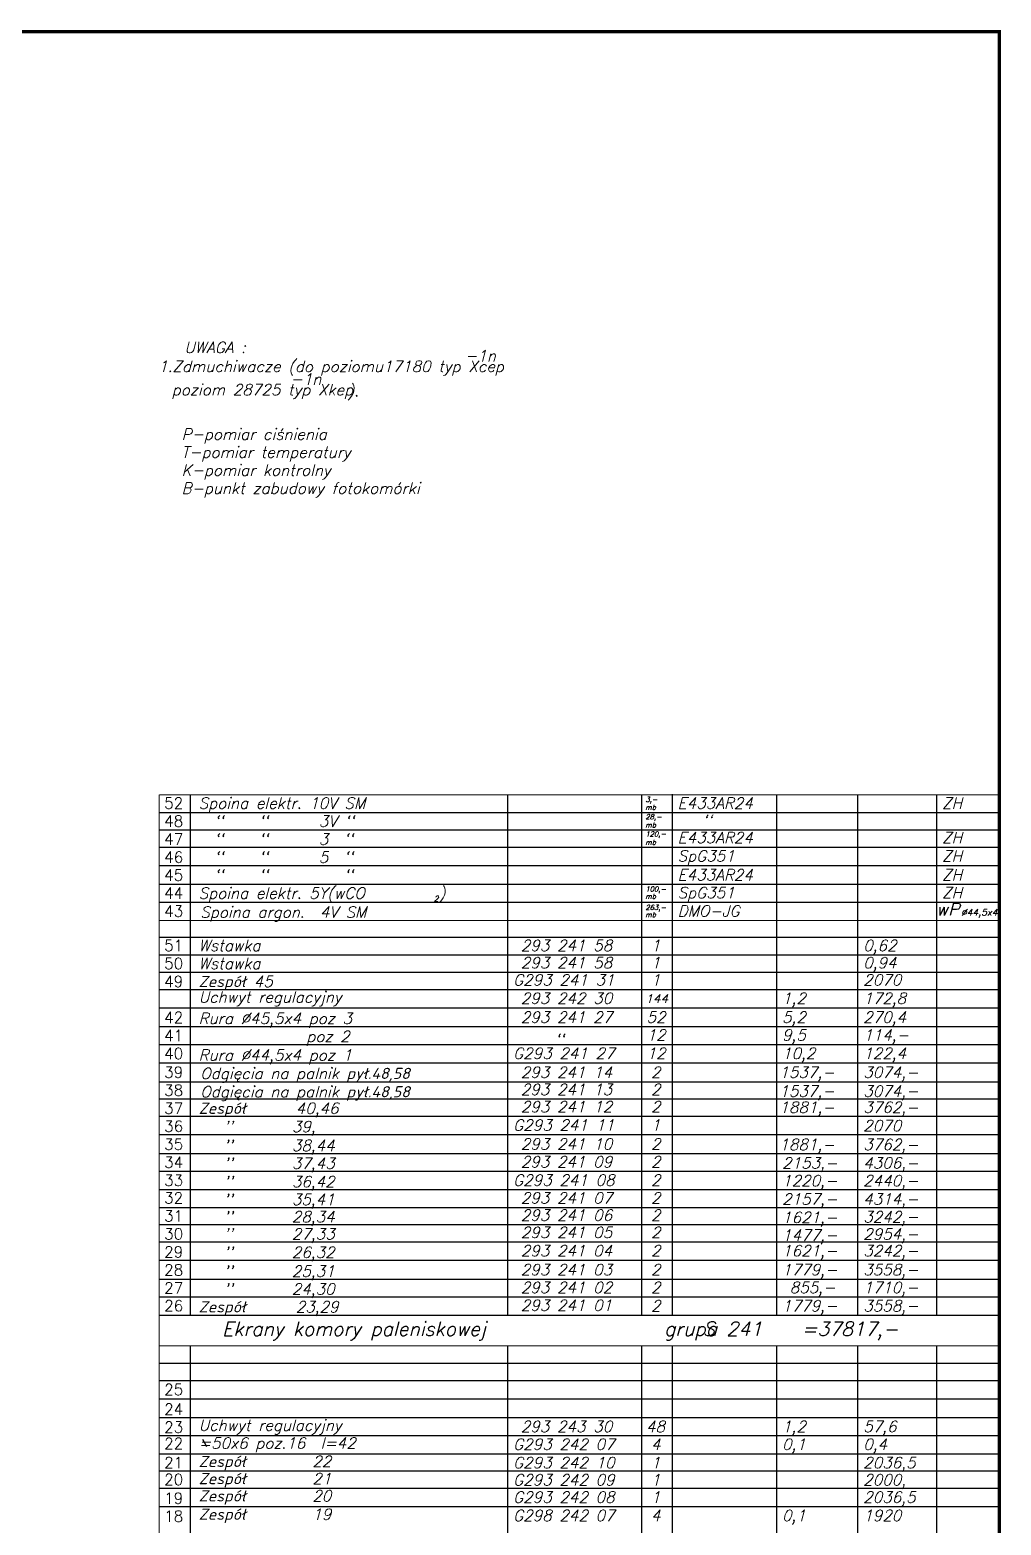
# Model space of a CAD drawing. Extents: x 13210 to 94108, y -7390 to 36310.
# Drawn here: x 76621 to 94100, y 9423 to 36310 of the extents above; entities that cross this region are included whole.
import ezdxf
from ezdxf.enums import TextEntityAlignment as Align

# ---------------------------------------------------------------- set-up
doc = ezdxf.new("R2010")
doc.units = 0
doc.header["$MEASUREMENT"] = 0
doc.linetypes.add('CENTREX2', pattern=[100, 62.5, -12.5, 12.5, -12.5])
for name, color, linetype in [('RAMKA', 7, 'CONTINUOUS'), ('TABELKA', 7, 'CONTINUOUS'), ('WYMIAR1', 7, 'CONTINUOUS')]:
    doc.layers.add(name, color=color, linetype=linetype)
doc.styles.add('ROMANS', font='romans')

msp = doc.modelspace()

# ---------------------------------------------------------------- linework, layer by layer
at = {"layer": 'RAMKA', "linetype": 'Continuous', "const_width": 60}
msp.add_lwpolyline([(13240, 36280), (94070, 36280), (94070, -7360), (13240, -7360)], close=True, dxfattribs=at)
at = {"layer": 'TABELKA', "linetype": 'Continuous'}
for p, q in [((79508, 22556), (79508, 13196)), ((85218, 22556), (85218, 13196)), ((87628, 22556), (87628, 13196)), ((88178, 22566), (88178, 13196)), ((90058, 22556), (90058, 13196)), ((91518, 22556), (91518, 13196)), ((92938, 22556), (92938, 13196)), ((78948, 22236), (94088, 22236)), ((78948, 21926), (94088, 21926)), ((78948, 21616), (94088, 21616)), ((78948, 21286), (94088, 21286)), ((78948, 20946), (94088, 20946)), ((78948, 20626), (94088, 20626)), ((78948, 19996), (94088, 19996)), ((78948, 19676), (94088, 19676)), ((78948, 19366), (94088, 19366)), ((78948, 19056), (94088, 19056)), ((78948, 18726), (94088, 18726)), ((78948, 18386), (94088, 18386)), ((78948, 18066), (94088, 18066)), ((78948, 17736), (94088, 17736)), ((78948, 17396), (94088, 17396)), ((78948, 17086), (94088, 17086)), ((78948, 16776), (94088, 16776)), ((78948, 16446), (94088, 16446)), ((78948, 16106), (94088, 16106)), ((78948, 15786), (94088, 15786)), ((78948, 15456), (94088, 15456)), ((78948, 15136), (94088, 15136)), ((78948, 14826), (94088, 14826)), ((78948, 14516), (94088, 14516)), ((78948, 14186), (94088, 14186)), ((78948, 13846), (94088, 13846)), ((78948, 13526), (94088, 13526)), ((79508, 12646), (79508, 7496)), ((85218, 12646), (85218, 7496)), ((87628, 12646), (87628, 7496)), ((88178, 12646), (88178, 7496)), ((90058, 12646), (90058, 7496)), ((91518, 12646), (91518, 7496)), ((92938, 12646), (92938, 7496)), ((78948, 12336), (94088, 12336)), ((78948, 12026), (94088, 12026)), ((78948, 11696), (94088, 11696)), ((78948, 11356), (94088, 11356)), ((78948, 11036), (94088, 11036)), ((79728, 10966), (79798, 10836)), ((78948, 10706), (94088, 10706)), ((78948, 10396), (94088, 10396)), ((78948, 10086), (94088, 10086)), ((78948, 9756), (94088, 9756))]:
    msp.add_line(p, q, dxfattribs=at)
at = {"layer": 'TABELKA', "linetype": 'Continuous', "const_width": 20}
for points in [[(78948, 22556), (94088, 22556), (94088, -3354)], [(78948, -3354), (78948, 22556)], [(78948, 20296), (94088, 20296)], [(78948, 13196), (94088, 13196)], [(78948, 12646), (94088, 12646)]]:
    msp.add_lwpolyline(points, dxfattribs=at)

# ---------------------------------------------------------------- texts
at = {"layer": 'TABELKA', "linetype": 'Continuous', "style": 'ROMANS'}
for s, p in [('52', (79038, 22306)), ('48', (79038, 21982.19048)), ('47', (79038, 21658.38095)), ('46', (79038, 21334.57143)), ('45', (79038, 21010.7619)), ('44', (79038, 20686.95238)), ('43', (79038, 20363.14286)), ('51', (79038, 19746)), ('50', (79038, 19422.19048)), ('49', (79038, 19098.38095)), ('42', (79038, 18450.7619)), ('41', (79038, 18126.95238)), ('40', (79038, 17803.14286)), ('39', (79038, 17466)), ('38', (79038, 17142.19048)), ('37', (79038, 16818.38095)), ('36', (79038, 16494.57143)), ('35', (79038, 16170.7619)), ('34', (79038, 15846.95238)), ('33', (79038, 15523.14286)), ('32', (79038, 15206)), ('31', (79038, 14882.19048)), ('30', (79038, 14558.38095)), ('29', (79038, 14234.57143)), ('28', (79038, 13910.7619)), ('27', (79038, 13586.95238)), ('26', (79038, 13266.95238)), ('25', (79038, 11760.7619)), ('24', (79038, 11406.95238)), ('23', (79038, 11083.14286)), ('22', (79038, 10790.7619)), ('21', (79038, 10446.95238)), ('20', (79038, 10143.14286)), ('19', (79038, 9806)), ('18', (79038, 9482.19048))]:
    msp.add_text(s, height=200, dxfattribs=at).set_placement(p)
at = {"layer": 'TABELKA', "linetype": 'Continuous', "style": 'ROMANS', "oblique": 15}
for s, height, p in [('Spoina elektr. 10V SM', 200, (79658, 22306)), ('mb', 90, (87698, 22286)), ('3,-', 90, (87698, 22426)), ('E433AR24', 200, (88278, 22306)), ('ZH', 200, (93038, 22306)), ('  ``    ``      3V ``', 200, (79658, 21982.19048)), ('28,-', 90, (87698, 22116)), ('mb', 90, (87698, 21966)), ('   ``', 200, (88278, 21996)), ('  ``    ``      3  ``', 200, (79658, 21658.38095)), ('120,-', 90, (87698, 21806)), ('E433AR24', 200, (88278, 21686)), ('ZH', 200, (93038, 21686)), ('  ``    ``      5  ``', 200, (79658, 21334.57143)), ('mb', 90, (87698, 21656)), ('SpG351', 200, (88278, 21356)), ('ZH', 200, (93038, 21356)), ('  ``    ``         ``', 200, (79658, 21010.7619)), ('E433AR24', 200, (88278, 21016)), ('ZH', 200, (93038, 21016)), ('Spoina elektr. 5Y(wCO', 200, (79658, 20686.95238)), ('2', 100, (83888, 20636)), (')', 200, (83978, 20686)), ('mb', 90, (87698, 20686)), ('100,-', 90, (87698, 20816)), ('SpG351', 200, (88278, 20696)), ('ZH', 200, (93038, 20696)), ('Spoina argon.  4V SM', 200, (79688, 20346)), ('263,-', 90, (87698, 20486)), ('mb', 90, (87698, 20356)), ('DMO-JG', 200, (88278, 20366)), ('Wstawka', 200, (79658, 19746)), (' 293 241 58', 200, (85318, 19746)), ('1', 200, (87798, 19746)), ('0,62', 200, (91618, 19746)), (' 293 241 58', 200, (85318, 19436)), ('1', 200, (87798, 19436)), ('0,94', 200, (91618, 19436)), ('Wstawka', 200, (79658, 19422.19048)), ('Zespół 45', 200, (79658, 19098.38095)), ('G293 241 31', 200, (85318, 19126)), ('1', 200, (87798, 19126)), ('2070', 200, (91618, 19126)), ('Uchwyt regulacyjny', 200, (79658, 18818.38095)), (' 293 242 30', 200, (85318, 18796)), ('1,2', 200, (90158, 18796)), ('172,8', 200, (91618, 18796)), ('Rura %%C45,5x4 poz 3', 200, (79658, 18434.57143)), (' 293 241 27', 200, (85318, 18456)), ('52', 200, (87718, 18456)), ('5,2', 200, (90158, 18456)), ('270,4', 200, (91618, 18456)), ('             poz 2', 200, (79658, 18110.7619)), ('12', 200, (87718, 18136)), ('9,5', 200, (90158, 18136)), ('114,-', 200, (91618, 18136)), ('    ``', 200, (85468, 18056)), ('Rura %%C44,5x4 poz 1', 200, (79658, 17774.57143)), ('G293 241 27', 200, (85318, 17806)), ('12', 200, (87718, 17806)), ('10,2', 200, (90158, 17806)), ('122,4', 200, (91618, 17806)), ('Odgięcia na palnik pył.48,58', 200, (79688, 17446)), (' 293 241 14', 200, (85318, 17466)), ('2', 200, (87798, 17466)), ('1537,-', 200, (90108, 17466)), ('3074,-', 200, (91618, 17466)), ('Odgięcia na palnik pył.48,58', 200, (79688, 17116)), (' 293 241 13', 200, (85318, 17156)), ('2', 200, (87798, 17156)), ('1537,-', 200, (90108, 17126)), ('3074,-', 200, (91618, 17126)), ('Zespół      40,46', 200, (79658, 16818.38095)), (' 293 241 12', 200, (85318, 16846)), ('2', 200, (87798, 16846)), ('1881,-', 200, (90108, 16836)), ('3762,-', 200, (91618, 16836)), ("   ''       39,", 200, (79658, 16488.38095)), ('G293 241 11', 200, (85318, 16516)), ('1', 200, (87798, 16516)), ('2070', 200, (91618, 16506)), ("   ''       38,44", 200, (79658, 16148.38095)), (' 293 241 10', 200, (85318, 16176)), ('2', 200, (87798, 16176)), ('1881,-', 200, (90108, 16166)), ('3762,-', 200, (91618, 16166)), ("   ''       37,43", 200, (79658, 15828.38095)), (' 293 241 09', 200, (85318, 15856)), ('2', 200, (87798, 15856)), ('2153,-', 200, (90158, 15836)), ('4306,-', 200, (91618, 15836)), ("   ''       36,42", 200, (79658, 15498.38095)), ('G293 241 08', 200, (85318, 15526)), ('2', 200, (87798, 15526)), ('1220,-', 200, (90158, 15516)), ('2440,-', 200, (91618, 15516)), ("   ''       35,41", 200, (79658, 15178.38095)), (' 293 241 07', 200, (85318, 15206)), ('2', 200, (87798, 15206)), ('2157,-', 200, (90158, 15186)), ('4314,-', 200, (91618, 15186)), ("   ''       28,34", 200, (79658, 14868.38095)), (' 293 241 06', 200, (85318, 14896)), ('2', 200, (87798, 14896)), ('3242,-', 200, (91618, 14866)), ('1621,-', 200, (90158, 14856)), ("   ''       27,33", 200, (79658, 14558.38095)), (' 293 241 05', 200, (85318, 14586)), ('2', 200, (87798, 14586)), ('1477,-', 200, (90158, 14536)), ('2954,-', 200, (91618, 14556)), ("   ''       26,32", 200, (79658, 14228.38095)), (' 293 241 04', 200, (85318, 14256)), ('2', 200, (87798, 14256)), ('1621,-', 200, (90158, 14256)), ('3242,-', 200, (91618, 14256)), ("   ''       25,31", 200, (79658, 13888.38095)), (' 293 241 03', 200, (85318, 13916)), ('2', 200, (87798, 13916)), ('1779,-', 200, (90158, 13916)), ('3558,-', 200, (91618, 13916)), ("   ''       24,30", 200, (79658, 13568.38095)), (' 293 241 02', 200, (85318, 13596)), ('2', 200, (87798, 13596)), (' 855,-', 200, (90158, 13596)), ('1710,-', 200, (91618, 13596)), ('Zespół      23,29', 200, (79658, 13248.38095)), (' 293 241 01', 200, (85318, 13276)), ('2', 200, (87798, 13266)), ('1779,-', 200, (90158, 13266)), ('3558,-', 200, (91618, 13266)), ('Uchwyt regulacyjny', 200, (79658, 11118.38095)), (' 293 243 30', 200, (85318, 11096)), ('48', 200, (87708, 11096)), ('1,2', 200, (90158, 11096)), ('57,6', 200, (91618, 11096)), ('=50x6 poz.16  l=42', 200, (79658, 10798.38095)), ('G293 242 07', 200, (85318, 10776)), ('4', 200, (87798, 10776)), ('0,1', 200, (90158, 10776)), ('0,4', 200, (91618, 10776)), ('Zespół        22', 200, (79658, 10468.38095)), ('G293 242 10', 200, (85318, 10446)), ('1', 200, (87798, 10446)), ('2036,5', 200, (91618, 10446)), ('Zespół        21', 200, (79658, 10158.38095)), ('G293 242 09', 200, (85318, 10136)), ('1', 200, (87798, 10136)), ('2000,', 200, (91618, 10136)), ('Zespół        20', 200, (79658, 9848.38095)), ('G293 242 08', 200, (85318, 9826)), ('1', 200, (87798, 9826)), ('2036,5', 200, (91618, 9826)), ('Zespół        19', 200, (79658, 9518.38095)), ('G298 242 07', 200, (85318, 9496)), ('4', 200, (87798, 9496)), ('0,1', 200, (90158, 9496)), ('1920', 200, (91618, 9496))]:
    msp.add_text(s, height=height, dxfattribs=at).set_placement(p)
for s, height, p, p2 in [('wP', 220.5, (92928, 20386), (93348, 20386)), ('%%c44,5x4', 111.774194, (93378, 20386), (94038, 20386)), ('144', 148.448276, (87698, 18816), (88108, 18816))]:
    msp.add_text(s, height=height, dxfattribs=at).set_placement(p, p2, align=Align.ALIGNED)
at = {"layer": 'TABELKA', "linetype": 'CENTREX2', "style": 'ROMANS', "oblique": 15}
for s, p in [('Ekrany komory paleniskowej               grupa 241   =37817,-', (80078, 12826)), ('                                                S', (79788, 12826))]:
    msp.add_text(s, height=250, dxfattribs=at).set_placement(p)
at = {"layer": 'WYMIAR1', "linetype": 'Continuous', "style": 'ROMANS', "oblique": 15}
for s, p in [('UWAGA :', (79400, 30500)), ('1.Zdmuchiwacze (do poziomu17180 typ Xcep', (78930, 30160)), ('-1n', (84450, 30350)), ('-1n', (81310, 29930)), ('  poziom 28725 typ Xkep', (78900, 29740)), ('                       ).', (78910, 29720)), ('P-pomiar ciśnienia', (79350, 28940)), ('T-pomiar temperatury', (79350, 28616.19048)), ('K-pomiar kontrolny', (79350, 28292.38095)), ('B-punkt zabudowy fotokomórki', (79350, 27968.57143))]:
    msp.add_text(s, height=200, dxfattribs=at).set_placement(p)

doc.saveas('drawing.dxf')
